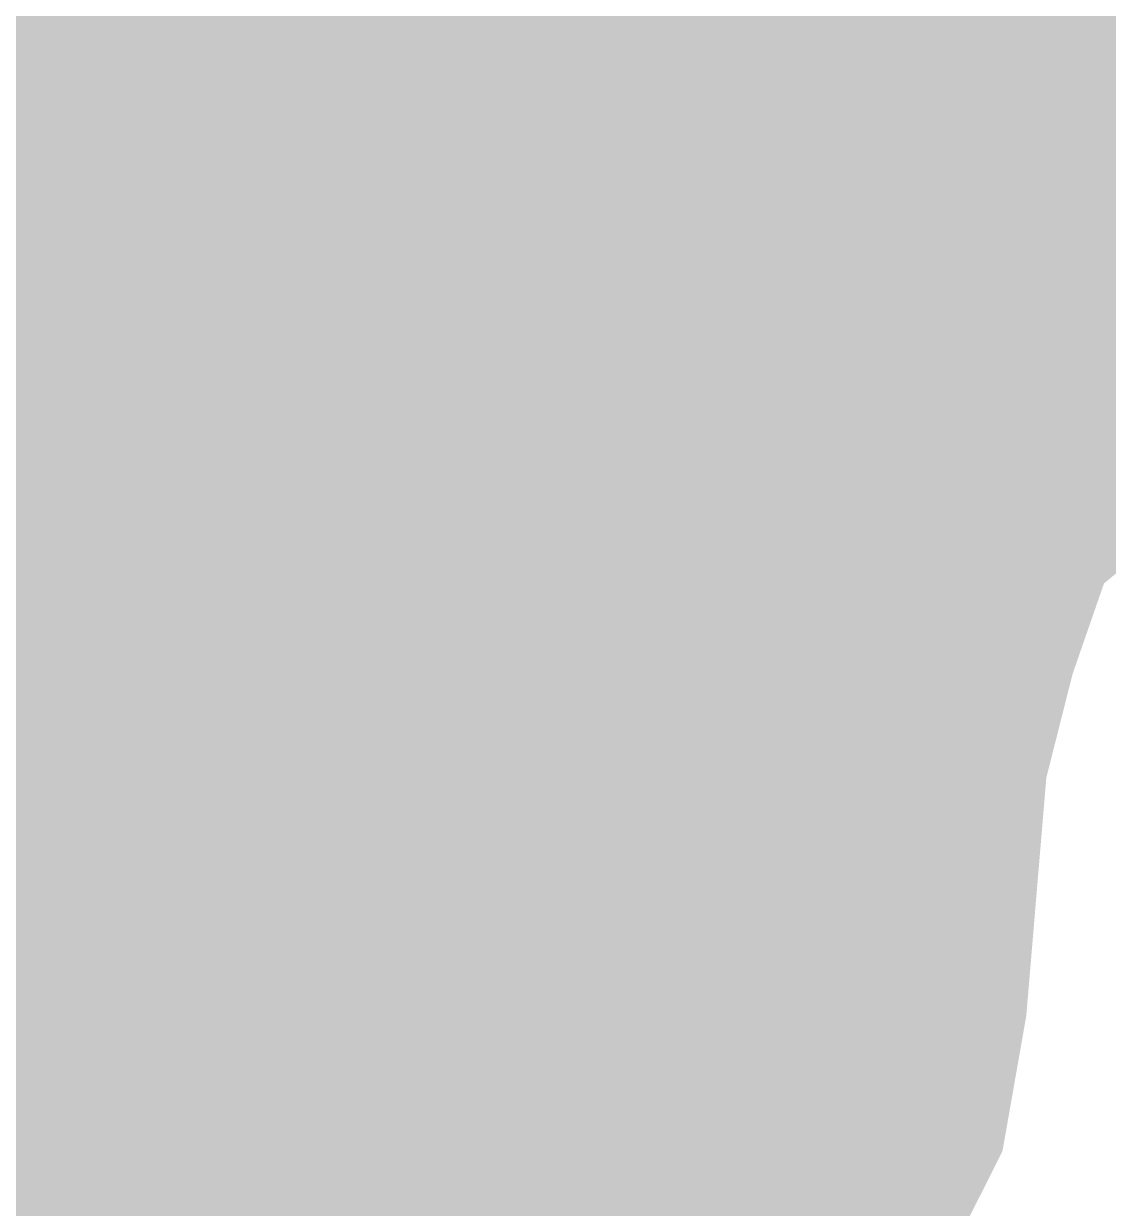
# Model space of a CAD drawing. Header units: inches. Extents: x 288635 to 693176, y 676945 to 1601077.
# Drawn here: x 375785 to 380180, y 877459 to 882260 of the extents above; entities that cross this region are included whole.
import ezdxf

# ---------------------------------------------------------------- set-up
doc = ezdxf.new("R2010")
doc.units = ezdxf.units.IN
doc.header["$MEASUREMENT"] = 0

msp = doc.modelspace()

# ---------------------------------------------------------------- hatches: boundary and pattern name
for points in [[(375166.6677, 884896.0038), (375642.9187, 884880.1288), (376248.5395, 884898.792), (376269.6377, 884782.0619), (376422.038, 884243.5808), (376670.9585, 883679.6997), (376945.2791, 883339.339), (377224.6797, 883090.4185), (377289.8198, 882127.3309), (376952.3488, 882084.1955), (376421.6815, 881955.4693), (375926.1867, 881835.275), (375057.505, 881403.4742), (374417.4237, 880946.2732), (374005.9429, 880494.1523), (373736.7023, 879925.1912), (373599.5421, 879346.07), (373587.5382, 879265.2018), (373516.9998, 878789.9956), (373495.2299, 878438.6922), (373288.1223, 878637.008), (373004.4884, 879039.1755), (372716.6211, 879470.9763), (372517.6541, 879758.8436), (372301.7536, 880080.5775), (372178.9867, 880220.2778), (372047.7531, 880321.878), (371814.9193, 880451.697), (371916.9298, 880451.697), (372033.77, 880487.2571), (372160.7703, 880502.4971), (372267.4505, 880472.0171), (372374.1307, 880461.8571), (372572.2511, 880593.9373), (372648.4513, 880629.4974), (372821.1716, 880649.8174), (372983.7319, 880695.5375), (373151.3723, 880853.0178), (373252.9725, 880964.7781), (373451.0929, 881096.8583), (373583.1731, 881289.8987), (373694.9334, 881401.6589), (373959.0939, 881482.9391), (374075.9341, 881569.2993), (374075.9341, 881726.7796), (373857.4937, 881924.9), (372856.7317, 882549.7412), (372257.2905, 882930.742), (371627.3692, 883398.1029), (371414.0088, 883570.8233), (371271.7685, 883667.3435), (370964.4851, 883756.247), (371135.6835, 883923.3693), (371294.4338, 884219.7032), (371500.8092, 884632.4541), (371664.8512, 885002.8715), (371775.9764, 885452.664), (371839.4765, 885727.8313), (372045.852, 886230.5406), (372257.519, 886558.6246), (372543.2696, 886955.5004), (372754.9367, 887198.9175), (373134.6636, 886970.3413), (373462.7476, 886578.7572), (373970.7486, 885626.2553), (374304.1243, 885102.3793), (374563.4165, 884985.9624), (375166.6677, 884896.0038)], [(383716.9326, 882922.7782), (383676.2926, 882623.0576), (383442.6121, 882252.2168), (383041.2913, 881876.2961), (382634.8905, 881551.1754), (382464.1598, 881469.5143), (382062.839, 881657.4747), (381209.3973, 881921.6352), (380406.7557, 882074.0355), (379304.3935, 882175.6357), (378313.7915, 882195.9557), (377627.9901, 882170.5557), (377289.8198, 882127.3309), (377224.6797, 883090.4185), (377575.2004, 882902.4582), (377996.8412, 882775.4579), (378469.2821, 882739.8978), (379216.0436, 882790.6979), (379927.2451, 882973.5783), (380597.8064, 883268.2189), (380983.8872, 883552.6995), (381303.9278, 883760.9799), (381730.6487, 884004.8204), (382223.4096, 884197.8607), (382487.5702, 884274.0609), (382797.4508, 884243.5808), (383142.8915, 884030.2204), (383483.2522, 883694.9397), (383671.2125, 883369.8191), (383716.9326, 882922.7782)], [(376947.8077, 876234.4708), (376521.0868, 876234.4708), (376033.4058, 876244.6308), (375647.3251, 876366.5511), (375322.2044, 876544.3514), (375017.4038, 876818.672), (374717.6832, 877209.8327), (374484.0027, 877651.7936), (374331.6024, 878098.8345), (374280.8023, 878444.2752), (374285.8823, 878937.0362), (374387.4826, 879490.7573), (374570.3629, 879851.438), (374890.4036, 880278.1589), (375367.9245, 880674.3997), (375814.9654, 880938.5602), (376455.0467, 881248.4408), (376922.4076, 881400.8411), (377618.369, 881507.5213), (378202.5702, 881558.3214), (378989.9718, 881609.1215), (379619.893, 881568.4815), (380143.1341, 881477.0413), (380752.7353, 881284.0009), (381143.8961, 881202.7207), (381347.0965, 881126.5206), (381367.4165, 881055.4004), (381052.4559, 881040.1604), (380640.9751, 881035.0804), (380402.2146, 881009.6803), (380026.2938, 880892.8401), (379675.7731, 880582.9595), (379472.5727, 880176.5587), (379396.3726, 879704.1177), (379376.0525, 879216.4368), (379325.2524, 878769.3959), (379259.2123, 878357.915), (379142.3721, 877946.4342), (378903.6116, 877499.3933), (378492.1308, 877021.8724), (378019.6898, 876635.7916), (377659.0091, 876427.5112), (377344.0485, 876346.231), (376947.8077, 876234.4708)]]:
    msp.add_hatch(color=256).paths.add_polyline_path(points, flags=0)
h = msp.add_hatch(color=256)
h.paths.add_polyline_path([(382062.839, 881657.4747), (382464.1598, 881469.5143), (382133.9591, 881230.7538), (381935.8387, 881103.7536), (381671.6782, 880864.9931), (381493.8779, 880575.4325), (381402.4377, 880296.0319), (380980.7968, 880367.1521), (380736.9563, 880321.432), (380477.8758, 880250.3118), (380162.9152, 879991.2313), (380035.9149, 879625.4706), (379929.2347, 879203.8298), (379847.9546, 878238.6278), (379751.4344, 877689.9867), (379385.6736, 876963.5453), (378892.9127, 876455.5443), (378547.472, 876160.9037), (378024.2309, 875825.623), (377646.4052, 875681.266), (376930.1237, 875554.2658), (376698.3483, 875551.3024), (376434.1877, 875530.9824), (376007.4669, 875490.3423), (375585.826, 875520.8224), (375225.1453, 875708.7828), (374940.6647, 875871.3431), (374615.5441, 876130.4236), (374361.5436, 876435.2242), (373975.4628, 876867.0251), (373731.6223, 877288.6659), (373533.5019, 877877.9471), (373492.8619, 878360.5481), (373495.2299, 878438.6922), (373516.9998, 878789.9956), (373587.5382, 879265.2018), (373599.5421, 879346.07), (373736.7023, 879925.1912), (374005.9429, 880494.1523), (374417.4237, 880946.2732), (375057.505, 881403.4742), (375926.1867, 881835.275), (376421.6815, 881955.4693), (376952.3488, 882084.1955), (377289.8198, 882127.3309), (377627.9901, 882170.5557), (378313.7915, 882195.9557), (379304.3935, 882175.6357), (380406.7557, 882074.0355), (381209.3973, 881921.6352), (382062.839, 881657.4747)], flags=0)
h.paths.add_polyline_path([(376033.4058, 876244.6308), (376521.0868, 876234.4708), (376947.8077, 876234.4708), (377344.0485, 876346.231), (377659.0091, 876427.5112), (378019.6898, 876635.7916), (378492.1308, 877021.8724), (378903.6116, 877499.3933), (379142.3721, 877946.4342), (379259.2123, 878357.915), (379325.2524, 878769.3959), (379376.0525, 879216.4368), (379396.3726, 879704.1177), (379472.5727, 880176.5587), (379675.7731, 880582.9595), (380026.2938, 880892.8401), (380402.2146, 881009.6803), (380640.9751, 881035.0804), (381052.4559, 881040.1604), (381367.4165, 881055.4004), (381347.0965, 881126.5206), (381143.8961, 881202.7207), (380752.7353, 881284.0009), (380143.1341, 881477.0413), (379619.893, 881568.4815), (378989.9718, 881609.1215), (378202.5702, 881558.3214), (377618.369, 881507.5213), (376922.4076, 881400.8411), (376455.0467, 881248.4408), (375814.9654, 880938.5602), (375367.9245, 880674.3997), (374890.4036, 880278.1589), (374570.3629, 879851.438), (374387.4826, 879490.7573), (374285.8823, 878937.0362), (374280.8023, 878444.2752), (374331.6024, 878098.8345), (374484.0027, 877651.7936), (374717.6832, 877209.8327), (375017.4038, 876818.672), (375322.2044, 876544.3514), (375647.3251, 876366.5511), (376033.4058, 876244.6308)], flags=0)

doc.saveas('drawing.dxf')
